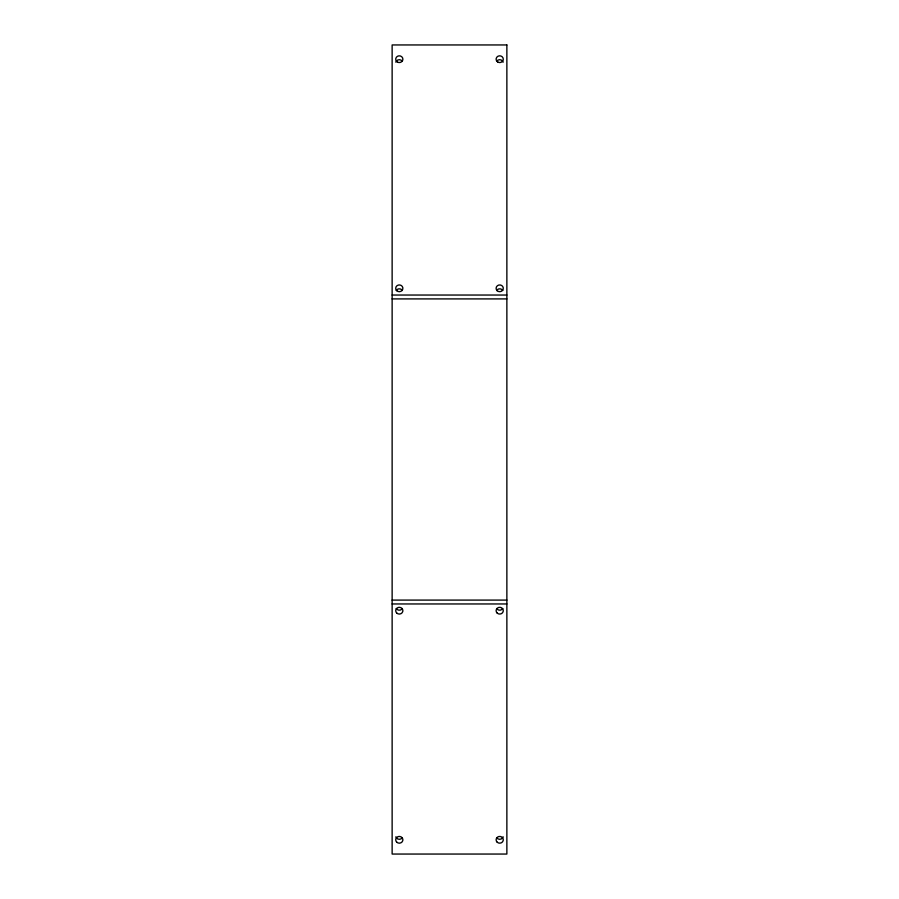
<?xml version="1.0" encoding="UTF-8"?>
<svg xmlns="http://www.w3.org/2000/svg" width="899" height="899" viewBox="0 0 899 899"><rect width="100%" height="100%" fill="white"/><g stroke="black" fill="none" stroke-linecap="round" stroke-linejoin="round"><path stroke-width="1.35" d="M392.133 295.041L506.867 295.041M392.133 298.906L506.867 298.906M392.133 600.094L506.867 600.094M392.133 603.959L506.867 603.959M496.596 61.368A3.585 3.371 0 0 1 503.159 62.188M396.201 290.489A3.585 3.371 0 0 1 402.404 290.489M395.841 62.188A3.585 3.371 0 0 1 402.404 61.368M496.596 290.489A3.585 3.371 0 0 1 502.799 290.489M503.159 836.812A3.585 3.371 0 0 1 496.596 837.632M502.799 608.511A3.585 3.371 0 0 1 496.596 608.511M402.404 837.632A3.585 3.371 0 0 1 395.841 836.812M402.404 608.511A3.585 3.371 0 0 1 396.201 608.511M506.867 44.95L392.133 44.95L392.133 854.05L506.867 854.05L506.867 44.95M497.9 62.11A3.585 3.371 0 0 0 503.283 59.199A3.585 3.371 0 0 0 497.9 56.277A3.585 3.371 0 0 0 497.9 62.11M396.762 290.692A3.585 3.371 0 0 0 402.763 289.175A3.585 3.371 0 0 0 398.369 285.05A3.585 3.371 0 0 0 396.762 290.692M397.515 62.11A3.585 3.371 0 0 0 402.887 59.199A3.585 3.371 0 0 0 397.515 56.277A3.585 3.371 0 0 0 397.515 62.11M497.158 290.692A3.585 3.371 0 0 0 503.159 289.175A3.585 3.371 0 0 0 498.765 285.05A3.585 3.371 0 0 0 497.158 290.692M497.158 842.183A3.585 3.371 0 0 0 503.159 840.677A3.585 3.371 0 0 0 498.765 836.553A3.585 3.371 0 0 0 497.158 842.183M497.158 613.073A3.585 3.371 0 0 0 503.159 611.567A3.585 3.371 0 0 0 498.765 607.443A3.585 3.371 0 0 0 497.158 613.073M396.762 842.183A3.585 3.371 0 0 0 402.763 840.677A3.585 3.371 0 0 0 398.369 836.553A3.585 3.371 0 0 0 396.762 842.183M396.762 613.073A3.585 3.371 0 0 0 402.763 611.567A3.585 3.371 0 0 0 398.369 607.443A3.585 3.371 0 0 0 396.762 613.073"/></g></svg>
